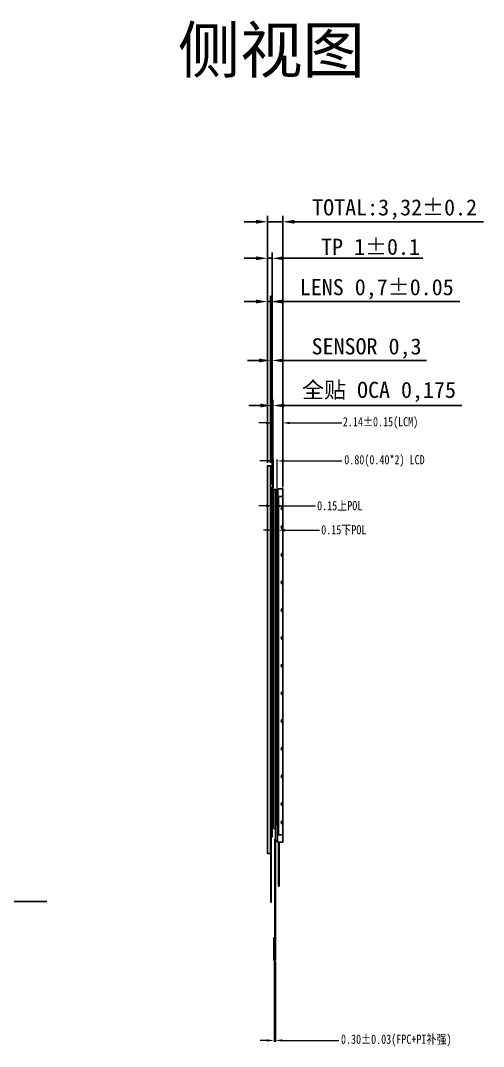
# Model space of a CAD drawing. Header units: millimetres. Extents: x 1759 to 2348, y 488 to 1041.
# Drawn here: x 1973.5 to 2073.8, y 625.4 to 847.7 of the extents above; entities that cross this region are included whole.
import ezdxf

# ---------------------------------------------------------------- set-up
doc = ezdxf.new("R2010")
doc.units = ezdxf.units.MM
doc.layers.get('Defpoints').update_dxf_attribs({"lineweight": 18})
doc.layers.add('dim', color=84, linetype='Continuous', lineweight=9)
for name, color, linetype in [('DIM（标注）', 3, 'Continuous'), ('FPC', 5, 'Continuous'), ('LENS', 3, 'Continuous'), ('OCA', 6, 'Continuous'), ('SENSOR', 1, 'Continuous'), ('TP_FPC', 62, 'Continuous')]:
    doc.layers.add(name, color=color, linetype=linetype)
doc.styles.add('Arial', font='arial.ttf', dxfattribs={"height": 3})
doc.styles.add('SimSun', font='')
doc.styles.add('宋体', font='', dxfattribs={"width": 0.8})
doc.styles.add('黑体', font='simhei.ttf')
doc.styles.get('SimSun').set_extended_font_data('SimSun')
doc.styles.get('宋体').set_extended_font_data('宋体')
doc.dimstyles.new('HJ', dxfattribs={"dimtxt": 3.5, "dimasz": 2.5, "dimexe": 1.25, "dimexo": 0.625, "dimtad": 1, "dimtxsty": '黑体', "dimcen": 2.5, "dimclrd": 4, "dimclre": 4, "dimclrt": 4, "dimadec": 0, "dimazin": 0, "dimtfac": 1, "dimtmove": 0, "dimatfit": 3, "dimfxl": 1, "dimarcsym": 0})
doc.dimstyles.new('ISO-25$7', dxfattribs={"dimscale": 0.5, "dimtxt": 2.5, "dimasz": 2, "dimexe": 0.65, "dimexo": 0, "dimtad": 0, "dimtoh": 1, "dimzin": 1, "dimdsep": 46, "dimtxsty": 'SimSun', "dimcen": 1.6, "dimazin": 0, "dimtfac": 1, "dimtdec": 4, "dimtix": 1, "dimtmove": 1, "dimatfit": 3, "dimfxl": 1, "dimtolj": 1, "dimtzin": 1, "dimarcsym": 0})
doc.dimstyles.new('MODULE', dxfattribs={"dimtxt": 3.5, "dimasz": 1.5, "dimexe": 0.3, "dimexo": 0.3, "dimgap": 0.2, "dimtad": 0, "dimzin": 0, "dimdsep": 46, "dimtxsty": '宋体', "dimcen": 0.5, "dimadec": 0, "dimazin": 0, "dimtfac": 1, "dimtdec": 4, "dimtofl": 0, "dimtmove": 0, "dimatfit": 3, "dimfxl": 1, "dimtolj": 1, "dimtzin": 0, "dimlwd": -1, "dimlwe": -1, "dimarcsym": 0})

# ---------------------------------------------------------------- blocks, each defined once
blk = doc.blocks.new('*D44')
at = {"color": 4, "lineweight": -2}
for p, q in [((2027, 751.81), (2027, 788.02)), ((2027.7, 751.81), (2027.7, 788.02)), ((2024.5, 786.77), (2022, 786.77)), ((2027, 786.77), (2027.7, 786.77)), ((2030.2, 786.77), (2068.68, 786.77))]:
    blk.add_line(p, q, dxfattribs=at)
at = {"color": 4}
for points in [[(2024.5, 787.18), (2024.5, 786.35), (2027, 786.77)], [(2030.2, 787.18), (2030.2, 786.35), (2027.7, 786.77)]]:
    blk.add_solid(points, dxfattribs=at)
at = {"layer": 'Defpoints', "color": 0}
for p in [(2027, 786.77), (2027, 751.19), (2027.7, 751.19)]:
    blk.add_point(p, dxfattribs=at)
at = {"color": 4, "insert": (2050.69, 789.44), "char_height": 3.5, "attachment_point": 5, "style": '黑体'}
blk.add_mtext('LENS 0,7%%P0.05', dxfattribs=at)
blk = doc.blocks.new('*D45')
at = {"color": 4, "lineweight": -2}
for p, q in [((2025.2, 774.01), (2022.7, 774.01)), ((2027.7, 751.81), (2027.7, 775.26)), ((2027.7, 774.01), (2028, 774.01)), ((2028, 747.14), (2028, 775.26)), ((2030.5, 774.01), (2061.47, 774.01))]:
    blk.add_line(p, q, dxfattribs=at)
at = {"color": 4}
for points in [[(2025.2, 774.42), (2025.2, 773.59), (2027.7, 774.01)], [(2030.5, 774.42), (2030.5, 773.59), (2028, 774.01)]]:
    blk.add_solid(points, dxfattribs=at)
at = {"layer": 'Defpoints', "color": 0}
for p in [(2027.7, 774.01), (2027.7, 751.19), (2028, 746.51)]:
    blk.add_point(p, dxfattribs=at)
at = {"color": 4, "insert": (2048.48, 776.61), "char_height": 3.5, "attachment_point": 5, "style": '黑体'}
blk.add_mtext('SENSOR 0,3', dxfattribs=at)
blk = doc.blocks.new('*D46')
at = {"color": 4, "lineweight": -2}
for p, q in [((2024.5, 796.14), (2022, 796.14)), ((2027, 751.81), (2027, 797.39)), ((2027, 796.14), (2028, 796.14)), ((2028, 747.14), (2028, 797.39)), ((2030.5, 796.14), (2060.68, 796.14))]:
    blk.add_line(p, q, dxfattribs=at)
at = {"color": 4}
for points in [[(2024.5, 796.56), (2024.5, 795.73), (2027, 796.14)], [(2030.5, 796.56), (2030.5, 795.73), (2028, 796.14)]]:
    blk.add_solid(points, dxfattribs=at)
at = {"layer": 'Defpoints', "color": 0}
for p in [(2028, 796.14), (2027, 751.19), (2028, 746.51)]:
    blk.add_point(p, dxfattribs=at)
at = {"color": 4, "insert": (2049.34, 798.61), "char_height": 3.5, "attachment_point": 5, "style": '黑体'}
blk.add_mtext('TP 1%%P0.1', dxfattribs=at)
blk = doc.blocks.new('*D47')
at = {"color": 4, "lineweight": -2}
for p, q in [((2028, 748.5), (2028, 765.49)), ((2028.18, 746.55), (2028.18, 765.49)), ((2025.5, 764.24), (2023, 764.24)), ((2028, 764.24), (2028.18, 764.24)), ((2030.68, 764.24), (2069.15, 764.24))]:
    blk.add_line(p, q, dxfattribs=at)
at = {"color": 4}
for points in [[(2025.5, 764.66), (2025.5, 763.83), (2028, 764.24)], [(2030.68, 764.66), (2030.68, 763.83), (2028.18, 764.24)]]:
    blk.add_solid(points, dxfattribs=at)
at = {"layer": 'Defpoints', "color": 0}
for p in [(2028, 764.24), (2028, 747.88), (2028.18, 745.93)]:
    blk.add_point(p, dxfattribs=at)
at = {"color": 4, "insert": (2051.17, 767.18), "char_height": 3.5, "attachment_point": 5, "style": '黑体'}
blk.add_mtext('{\\fSimHei|b0|i0|c134|p49;全贴 OCA 0,175}', dxfattribs=at)
blk = doc.blocks.new('*D48')
at = {"color": 4, "lineweight": -2}
for p, q in [((2027, 751.81), (2027, 805.31)), ((2030.32, 746.79), (2030.32, 805.31)), ((2024.5, 804.06), (2022, 804.06)), ((2027, 804.06), (2030.32, 804.06)), ((2032.82, 804.06), (2073.81, 804.06))]:
    blk.add_line(p, q, dxfattribs=at)
at = {"color": 4}
for points in [[(2024.5, 804.48), (2024.5, 803.64), (2027, 804.06)], [(2032.82, 804.48), (2032.82, 803.64), (2030.32, 804.06)]]:
    blk.add_solid(points, dxfattribs=at)
at = {"layer": 'Defpoints', "color": 0}
for p in [(2030.32, 804.06), (2027, 751.19), (2030.32, 746.16)]:
    blk.add_point(p, dxfattribs=at)
at = {"color": 4, "insert": (2054.56, 806.73), "char_height": 3.5, "attachment_point": 5, "style": '黑体'}
blk.add_mtext('TOTAL:3,32%%P0.2', dxfattribs=at)
blk = doc.blocks.new('*D49')
at = {"layer": 'Defpoints', "color": 0}
for p in [(2029.13, 745.91), (2029.28, 745.91), (2029.28, 737.22)]:
    blk.add_point(p, dxfattribs=at)
at = {"layer": 'dim', "color": 0}
for p, q in [((2029.13, 745.61), (2029.13, 736.92)), ((2029.28, 745.61), (2029.28, 736.92)), ((2027.63, 737.22), (2026.13, 737.22)), ((2030.78, 737.22), (2038.31, 737.22))]:
    blk.add_line(p, q, dxfattribs=at)
for points in [[(2027.63, 737.47), (2027.63, 736.97), (2029.13, 737.22)], [(2030.78, 737.47), (2030.78, 736.97), (2029.28, 737.22)]]:
    blk.add_solid(points, dxfattribs=at)
at = {"layer": 'dim', "color": 0, "insert": (2043.55, 737.22), "char_height": 2, "attachment_point": 5, "style": '宋体'}
blk.add_mtext('\\A1;0.15下POL', dxfattribs=at)
blk = doc.blocks.new('*D50')
at = {"layer": 'Defpoints', "color": 0}
for p in [(2029.13, 752.24), (2028.33, 746.06), (2029.13, 746.06)]:
    blk.add_point(p, dxfattribs=at)
at = {"layer": 'dim', "color": 0}
for p, q in [((2026.83, 752.24), (2025.33, 752.24)), ((2028.33, 746.36), (2028.33, 752.54)), ((2029.13, 746.36), (2029.13, 752.54)), ((2030.63, 752.24), (2043.15, 752.24))]:
    blk.add_line(p, q, dxfattribs=at)
for points in [[(2026.83, 752.49), (2026.83, 751.99), (2028.33, 752.24)], [(2030.63, 752.49), (2030.63, 751.99), (2029.13, 752.24)]]:
    blk.add_solid(points, dxfattribs=at)
at = {"layer": 'dim', "color": 0, "insert": (2052.36, 752.24), "char_height": 2, "attachment_point": 5, "style": '宋体'}
blk.add_mtext('\\A1;0.80(0.40*2) LCD', dxfattribs=at)
blk = doc.blocks.new('*D51')
at = {"layer": 'Defpoints', "color": 0}
for p in [(2028.18, 745.91), (2028.33, 745.91), (2028.33, 742.5)]:
    blk.add_point(p, dxfattribs=at)
at = {"layer": 'dim', "color": 0}
for p, q in [((2028.18, 745.61), (2028.18, 742.2)), ((2028.33, 745.61), (2028.33, 742.2)), ((2026.68, 742.5), (2025.18, 742.5)), ((2029.83, 742.5), (2037.43, 742.5))]:
    blk.add_line(p, q, dxfattribs=at)
for points in [[(2026.68, 742.75), (2026.68, 742.25), (2028.18, 742.5)], [(2029.83, 742.75), (2029.83, 742.25), (2028.33, 742.5)]]:
    blk.add_solid(points, dxfattribs=at)
at = {"layer": 'dim', "color": 0, "insert": (2042.67, 742.5), "char_height": 2, "attachment_point": 5, "style": '宋体'}
blk.add_mtext('\\A1;0.15上POL', dxfattribs=at)
blk = doc.blocks.new('*D52')
at = {"layer": 'Defpoints', "color": 0}
for p in [(2030.32, 760.47), (2028.18, 745.91), (2030.32, 746.16)]:
    blk.add_point(p, dxfattribs=at)
at = {"layer": 'dim', "color": 0}
for p, q in [((2026.68, 760.47), (2025.18, 760.47)), ((2028.18, 746.21), (2028.18, 760.77)), ((2030.32, 746.46), (2030.32, 760.77)), ((2031.82, 760.47), (2043.09, 760.47))]:
    blk.add_line(p, q, dxfattribs=at)
for points in [[(2026.68, 760.72), (2026.68, 760.22), (2028.18, 760.47)], [(2031.82, 760.72), (2031.82, 760.22), (2030.32, 760.47)]]:
    blk.add_solid(points, dxfattribs=at)
at = {"layer": 'dim', "color": 0, "insert": (2051.51, 760.47), "char_height": 2, "attachment_point": 5, "style": '宋体'}
blk.add_mtext('\\A1;2.14%%P0.15(LCM)', dxfattribs=at)
blk = doc.blocks.new('*D53')
at = {"layer": 'Defpoints', "color": 0}
for p in [(2028.43, 644.05), (2028.73, 644.05), (2028.73, 626.67)]:
    blk.add_point(p, dxfattribs=at)
at = {"layer": 'dim', "color": 0}
for p, q in [((2028.43, 643.75), (2028.43, 626.37)), ((2028.73, 643.75), (2028.73, 626.37)), ((2026.93, 626.67), (2025.43, 626.67)), ((2030.23, 626.67), (2042.5, 626.67))]:
    blk.add_line(p, q, dxfattribs=at)
for points in [[(2026.93, 626.92), (2026.93, 626.42), (2028.43, 626.67)], [(2030.23, 626.92), (2030.23, 626.42), (2028.73, 626.67)]]:
    blk.add_solid(points, dxfattribs=at)
at = {"layer": 'dim', "color": 0, "insert": (2054.92, 626.67), "char_height": 2, "attachment_point": 5, "style": '宋体'}
blk.add_mtext('\\A1;0.30%%P0.03(FPC+PI{\\fSimSun|b0|i0|c134|p2;补强})', dxfattribs=at)

msp = doc.modelspace()

# ---------------------------------------------------------------- linework, layer by layer
at = {"color": 0}
for p, q in [((2029.2788, 746.1609), (2030.3188, 746.1609)), ((2029.2788, 746.1609), (2029.2788, 672.3309)), ((2030.3188, 746.1609), (2030.3188, 744.5609)), ((2029.2788, 672.3309), (2029.1988, 671.5309)), ((2029.1988, 671.5309), (2029.1988, 669.6209)), ((2029.1988, 669.6209), (2030.3188, 669.6209)), ((2030.3188, 671.2209), (2030.3188, 669.6209))]:
    msp.add_line(p, q, dxfattribs=at)
at = {"color": 152}
for p, q in [((2029.4288, 744.5609), (2029.4288, 671.2209)), ((2030.3188, 744.5609), (2029.4288, 744.5609)), ((2030.3188, 744.5609), (2030.3188, 671.2209)), ((2030.3188, 671.2209), (2029.4288, 671.2209))]:
    msp.add_line(p, q, dxfattribs=at)
at = {"color": 32}
for p, q in [((2029.3988, 669.6209), (2029.3988, 660.1072)), ((2029.5188, 669.6209), (2029.5188, 660.1072)), ((2029.3988, 660.1072), (2029.5188, 660.1072))]:
    msp.add_line(p, q, dxfattribs=at)
at = {"color": 0}
for centre in [(2030.4588, 741.9609), (2030.4588, 737.8909), (2030.4588, 731.8909), (2030.4588, 725.8909), (2030.4588, 719.8909), (2030.4588, 713.8909), (2030.4588, 707.8909), (2030.4588, 701.8909), (2030.4588, 695.8909), (2030.4588, 689.8909), (2030.4588, 683.8909), (2030.4588, 677.8909), (2030.4588, 673.8909)]:
    msp.add_arc(centre, 0.45, 108.126204, 251.873796, dxfattribs=at)
at = {"layer": 'dim', "color": 1}
for p, q in [((2028.3288, 672.5809), (2028.7288, 672.5809)), ((2028.4288, 649.0009), (2028.6088, 649.0009))]:
    msp.add_line(p, q, dxfattribs=at)
at = {"layer": 'DIM（标注）', "color": 4}
for p, q in [((2028.3288, 745.9109), (2028.1788, 745.9109)), ((2028.1788, 745.9109), (2028.1788, 673.2809)), ((2028.3288, 673.2809), (2028.3288, 745.9109)), ((2029.1288, 745.9109), (2029.2788, 745.9109)), ((2029.1288, 673.2809), (2029.1288, 745.9109)), ((2029.2788, 745.9109), (2029.2788, 673.2809)), ((2028.1788, 673.2809), (2028.3288, 673.2809)), ((2029.2788, 673.2809), (2029.1288, 673.2809))]:
    msp.add_line(p, q, dxfattribs=at)
at = {"layer": 'DIM（标注）', "color": 1}
for p, q in [((2028.3288, 746.0609), (2028.7288, 746.0609)), ((2028.3288, 672.5809), (2028.3288, 746.0609)), ((2028.7288, 746.0609), (2028.7288, 672.5809)), ((2028.7288, 746.0609), (2029.1288, 746.0609)), ((2028.7288, 669.8809), (2028.7288, 746.0609)), ((2029.1288, 746.0609), (2029.1988, 669.8809)), ((2029.1988, 669.8809), (2028.7288, 669.8809))]:
    msp.add_line(p, q, dxfattribs=at)
at = {"layer": 'FPC'}
for p, q in [((2028.6088, 670.2478), (2028.6088, 644.0009)), ((2028.6088, 670.2478), (2028.7288, 670.2478)), ((2028.7288, 670.2478), (2028.7288, 644.0009)), ((2028.4288, 649.0009), (2028.4288, 644.0009)), ((2028.4288, 644.0009), (2028.7288, 644.0009))]:
    msp.add_line(p, q, dxfattribs=at)
at = {"layer": 'LENS'}
msp.add_lwpolyline([(2027.7038, 667.1879), (2027.0038, 667.1879), (2027.0038, 751.1879), (2027.7038, 751.1879)], close=True, dxfattribs=at)
at = {"layer": 'OCA', "color": 1, "linetype": 'Continuous'}
msp.add_lwpolyline([(2028.0038, 745.9254), (2028.1788, 745.9254), (2028.1788, 673.1961), (2028.0038, 673.1961)], close=True, dxfattribs=at)
at = {"layer": 'SENSOR', "color": 0}
msp.add_lwpolyline([(2027.7038, 746.5109), (2028.0038, 746.5109), (2028.0038, 670.7709), (2027.7038, 670.7709)], close=True, dxfattribs=at)
at = {"layer": 'TP_FPC'}
msp.add_lwpolyline([(2027.7288, 656.6256), (2027.8288, 656.6256), (2027.8288, 672.3429), (2027.7288, 672.3429)], close=True, dxfattribs=at)

# ---------------------------------------------------------------- texts
at = {"insert": (2007.5964, 846.2355), "char_height": 9.9, "width": 50.128504, "attachment_point": 1, "style": 'Arial'}
msp.add_mtext('{\\fSimHei|b0|i0|c134|p49;\\C4;侧视图}', dxfattribs=at)

# ---------------------------------------------------------------- dimensions: what is measured, and where the dimension line sits
at = {"color": 1}
dim = msp.add_linear_dim(base=(2030.3188469589, 804.0583662228), p1=(2027.0038469589, 751.1879335465), p2=(2030.3188469589, 746.1609335465), text='TOTAL:<>%%P0.2', dimstyle='HJ', dxfattribs=at)
dim.commit()
dim.dimension.update_dxf_attribs({"geometry": '*D48', "text_midpoint": (2054.5646334757, 804.0583662228), "dimtype": 160})
for base, p1, p2, text, picture, middle in [((2028.0038, 796.1436), (2027.0038, 751.1879), (2028.0038, 746.5109), 'TP <>%%P0.1', '*D46', (2049.344, 796.1436)), ((2028.0038, 764.2418), (2028.1788, 745.9254), (2028.0038, 747.8778), '{\\fSimHei|b0|i0|c134|p49;全贴 OCA <>}', '*D47', (2051.1662, 764.2418))]:
    dim = msp.add_linear_dim(base=base, p1=p1, p2=p2, text=text, dimstyle='HJ', override={"dimdec": 3}, dxfattribs=at)
    dim.commit()
    dim.dimension.update_dxf_attribs({"geometry": picture, "text_midpoint": middle, "dimtype": 160})
dim = msp.add_linear_dim(base=(2027.0038, 786.768), p1=(2027.7038, 751.1879), p2=(2027.0038, 751.1879), text='LENS <>%%P0.05', dimstyle='HJ')
dim.commit()
dim.dimension.update_dxf_attribs({"geometry": '*D44', "text_midpoint": (2050.6912, 786.768), "dimtype": 160})
dim = msp.add_linear_dim(base=(2027.7038, 774.0056), p1=(2028.0038, 746.5109), p2=(2027.7038, 751.1879), text='SENSOR <>', dimstyle='HJ', override={"dimdec": 3})
dim.commit()
dim.dimension.update_dxf_attribs({"geometry": '*D45', "text_midpoint": (2048.4788, 774.0056), "dimtype": 160})
at = {"layer": 'dim'}
for base, p1, p2, text, picture, middle in [((2030.3188, 760.471), (2028.1788, 745.9109), (2030.3188, 746.1609), '<>%%P0.15(LCM)', '*D52', (2051.5147, 760.471)), ((2029.1288, 752.2372), (2028.3288, 746.0609), (2029.1288, 746.0609), '<>(0.40*2) LCD', '*D50', (2052.3564, 752.2372)), ((2028.3288, 742.4957), (2028.1788, 745.9109), (2028.3288, 745.9109), '<>上POL', '*D51', (2042.6659, 742.4957)), ((2029.2788, 737.2226), (2029.1288, 745.9109), (2029.2788, 745.9109), '<>下POL', '*D49', (2043.5459, 737.2226)), ((2028.7288, 626.6733), (2028.4288, 644.0509), (2028.7288, 644.0509), '<>%%P0.03(FPC+PI{\\fSimSun|b0|i0|c134|p2;补强})', '*D53', (2054.9168, 626.6733))]:
    dim = msp.add_linear_dim(base=base, p1=p1, p2=p2, text=text, dimstyle='MODULE', override={"dimtxt": 2}, dxfattribs=at)
    dim.commit()
    dim.dimension.update_dxf_attribs({"geometry": picture, "text_midpoint": middle, "dimtype": 160})

# ---------------------------------------------------------------- leaders
msp.add_leader([(1933.0644, 669.8849), (1941.1015, 656.7487), (1979.2354, 656.7487)], dimstyle='ISO-25$7', override={"dimgap": 0.625, "dimtad": 0, "dimfxl": 0.2}, dxfattribs=at)

doc.saveas('drawing.dxf')
